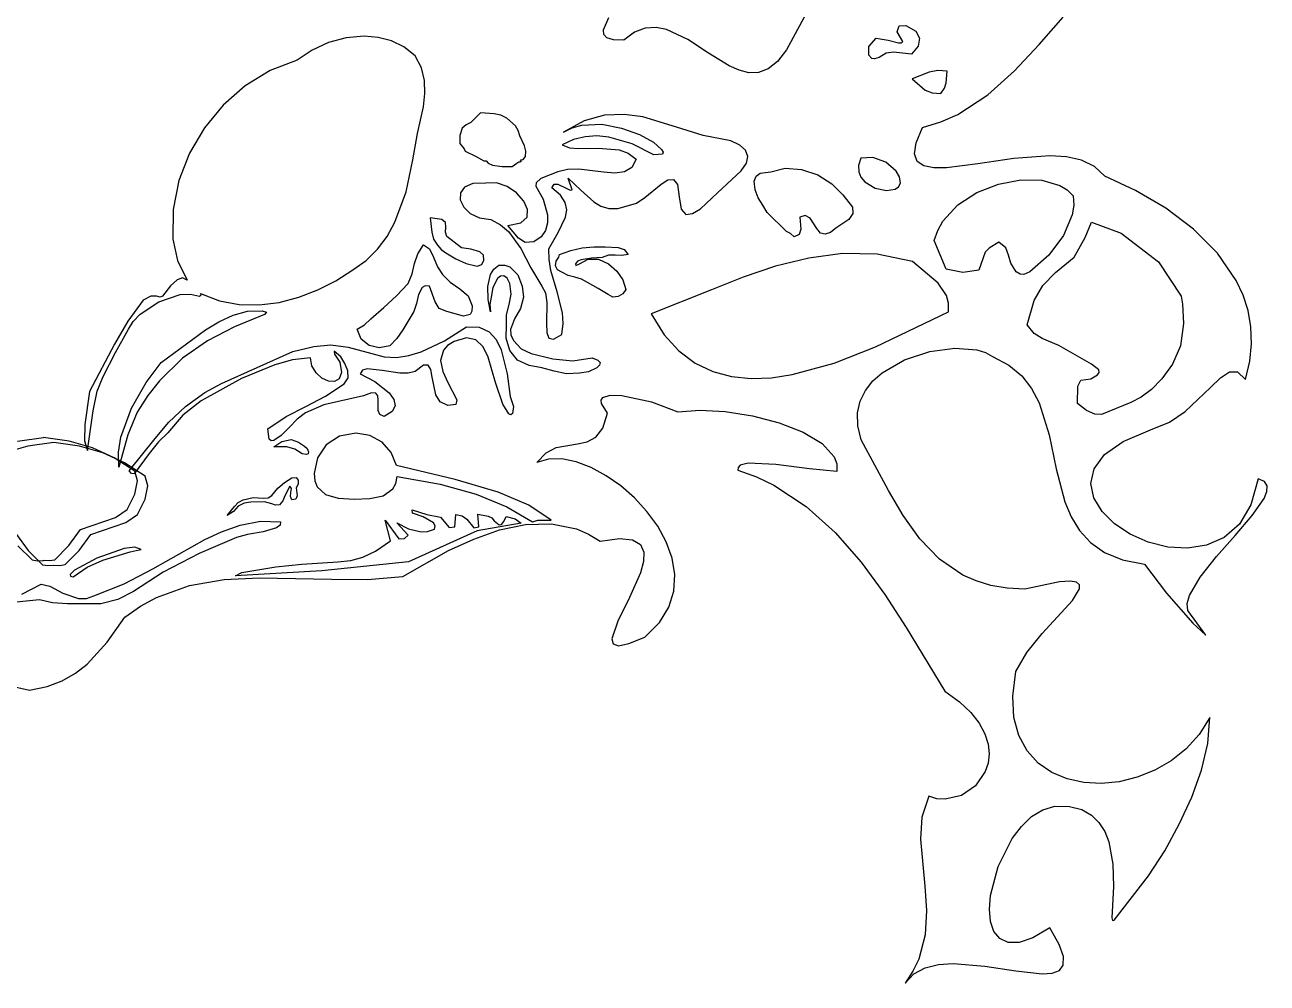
# Model space of a CAD drawing. Extents: x 0 to 204, y 0 to 184.
# Drawn here: x 102 to 203.8, y 14.5 to 93 of the extents above; entities that cross this region are included whole.
import ezdxf

# ---------------------------------------------------------------- set-up
doc = ezdxf.new("R2010")
doc.units = 0

msp = doc.modelspace()

# ---------------------------------------------------------------- linework, layer by layer
at = {"layer": 'Layer 1'}
for p, q in [((168.691651, 98.883119), (164.46504, 90.97285)), ((185.149531, 91.426089), (187.140106, 93.664724)), ((149.454178, 92.615333), (149.912924, 93.637888)), ((152.887438, 92.747127), (152.008429, 92.420306)), ((153.764349, 92.801525), (152.887438, 92.747127)), ((154.638047, 92.632411), (153.764349, 92.801525)), ((156.37133, 91.819291), (154.638047, 92.632411)), ((173.51588, 92.4596), (173.699765, 92.93651)), ((173.699765, 92.93651), (174.2342, 92.97836)), ((174.2342, 92.97836), (175.044129, 92.50223)), ((128.382133, 91.959334), (126.936465, 91.564923)), ((129.858, 92.0948), (128.382133, 91.959334)), ((129.858, 92.09479), (129.858, 92.0948)), ((130.990204, 91.999587), (129.858, 92.09479)), ((132.079215, 91.711568), (130.990204, 91.999587)), ((133.098124, 91.214925), (132.079215, 91.711568)), ((149.479345, 92.232125), (149.454178, 92.615333)), ((149.735921, 91.954005), (149.479345, 92.232125)), ((150.270191, 91.795753), (149.735921, 91.954005)), ((151.12844, 91.77215), (150.270191, 91.795753)), ((152.008429, 92.420306), (151.12844, 91.77215)), ((158.07835, 90.69906), (156.37133, 91.819291)), ((171.217175, 91.238637), (171.8, 91.94083)), ((171.8, 91.9409), (172.778631, 91.774101)), ((171.8, 91.94083), (171.8, 91.9409)), ((172.778631, 91.774101), (173.623648, 91.562277)), ((173.98581, 91.66944), (173.51588, 92.4596)), ((173.886913, 91.553235), (173.98581, 91.66944)), ((175.044129, 92.50223), (175.36311, 91.923874)), ((175.36311, 91.923874), (175.237348, 91.284173)), ((125.578134, 90.945298), (124.36428, 90.13419)), ((126.936465, 91.564923), (125.578134, 90.945298)), ((134.02002, 90.49385), (133.098124, 91.214925)), ((159.750169, 89.663009), (158.07835, 90.69906)), ((164.46504, 90.97285), (163.717056, 90.009019)), ((171.2015, 90.54408), (171.217175, 91.238637)), ((172.62882, 90.708347), (172.03948, 90.34455)), ((173.237796, 90.791566), (172.62882, 90.708347)), ((174.71305, 90.62401), (173.237796, 90.791566)), ((173.623648, 91.562277), (173.886913, 91.553235)), ((175.237348, 91.284173), (174.71305, 90.62401)), ((183.130238, 89.246), (185.149531, 91.426089)), ((124.36428, 90.13419), (122.141048, 89.27408)), ((134.55602, 89.502278), (134.02002, 90.49385)), ((160.570084, 89.29883), (159.750169, 89.663009)), ((163.717056, 90.009019), (162.952451, 89.408613)), ((171.44755, 90.274848), (171.2015, 90.54408)), ((171.656865, 90.226035), (171.44755, 90.274848)), ((172.03948, 90.34455), (171.656865, 90.226035)), ((122.141048, 89.27408), (120.105685, 88.027513)), ((134.807296, 88.46787), (134.55602, 89.502278)), ((161.377848, 89.102429), (160.570084, 89.29883)), ((162.172343, 89.12272), (161.377848, 89.102429)), ((162.952451, 89.408613), (162.172343, 89.12272)), ((176.146196, 89.152896), (174.755, 88.6095)), ((174.755, 88.6095), (175.826427, 87.676282)), ((174.755, 88.6095), (174.755, 88.6095)), ((176.849341, 89.272849), (176.146196, 89.152896)), ((177.63376, 89.23766), (176.849341, 89.272849)), ((177.536539, 88.261832), (177.63376, 89.23766)), ((180.953302, 87.279408), (183.130238, 89.246)), ((120.105685, 88.027513), (118.299888, 86.448581)), ((134.83628, 87.401391), (134.807296, 88.46787)), ((175.826427, 87.676282), (176.393307, 87.451332)), ((177.11039, 87.40569), (177.394482, 87.823586)), ((177.394482, 87.823586), (177.536539, 88.261832)), ((134.705402, 86.313604), (134.83628, 87.401391)), ((176.393307, 87.451332), (177.11039, 87.40569)), ((178.489795, 85.681261), (180.953302, 87.279408)), ((118.299888, 86.448581), (116.765349, 84.591377)), ((134.21379, 84.117163), (134.705402, 86.313604)), ((139.392, 85.8151), (138.58591, 85.00901)), ((139.39211, 85.81511), (139.392, 85.8151)), ((140.506852, 85.724935), (139.39211, 85.81511)), ((141.048546, 85.616598), (140.506852, 85.724935)), ((141.54169, 85.36728), (141.048546, 85.616598)), ((149.547833, 85.60988), (147.879542, 85.161076)), ((151.159206, 85.680067), (149.547833, 85.60988)), ((152.692616, 85.4746), (151.159206, 85.680067)), ((177.110288, 85.068777), (178.489795, 85.681261)), ((116.765349, 84.591377), (115.543764, 82.509994)), ((137.86939, 84.56118), (137.677036, 83.962774)), ((138.197477, 84.816835), (137.86939, 84.56118)), ((138.58591, 85.00901), (138.197477, 84.816835)), ((142.25822, 84.74032), (141.54169, 85.36728)), ((142.473076, 84.352005), (142.25822, 84.74032)), ((147.879542, 85.161076), (146.17538, 84.23069)), ((146.17538, 84.23069), (146.901819, 84.592341)), ((146.901819, 84.592341), (147.68053, 84.808308)), ((147.68053, 84.808308), (149.31997, 84.873464)), ((149.31997, 84.873464), (150.944095, 84.566708)), ((150.944095, 84.566708), (152.403301, 84.02859)), ((155.441357, 84.648563), (152.692616, 85.4746)), ((157.62568, 83.95548), (155.441357, 84.648563)), ((175.073616, 83.357991), (175.610791, 84.60651)), ((175.610791, 84.60651), (177.110288, 85.068777)), ((133.83191, 81.96466), (134.21379, 84.117163)), ((137.677036, 83.962774), (137.69025, 83.30726)), ((142.61648, 83.93423), (142.473076, 84.352005)), ((142.993361, 83.118916), (142.61648, 83.93423)), ((147.008387, 83.615323), (146.08747, 83.17773)), ((147.958665, 83.855598), (147.008387, 83.615323)), ((148.926196, 83.920338), (147.958665, 83.855598)), ((149.89887, 83.83133), (148.926196, 83.920338)), ((151.81122, 83.279205), (149.89887, 83.83133)), ((152.403301, 84.02859), (153.547984, 83.39966)), ((159.887849, 83.508075), (157.62568, 83.95548)), ((160.635515, 83.162415), (159.887849, 83.508075)), ((115.543764, 82.509994), (114.676828, 80.258524)), ((137.69025, 83.30726), (138.04852, 82.85943)), ((138.04852, 82.85943), (138.13812, 82.6803)), ((138.13812, 82.6803), (139.03378, 82.23247)), ((143.105946, 82.674456), (142.993361, 83.118916)), ((143.06431, 82.23248), (143.105946, 82.674456)), ((146.08747, 83.17773), (146.68483, 82.955599)), ((146.68483, 82.955599), (147.404497, 82.876573)), ((147.404497, 82.876573), (149.056512, 82.905298)), ((149.056512, 82.905298), (150.735036, 82.778836)), ((150.735036, 82.778836), (151.487839, 82.505827)), ((151.487839, 82.505827), (152.13159, 82.01212)), ((153.59885, 82.3735), (151.81122, 83.279205)), ((153.547984, 83.39966), (154.228539, 82.820469)), ((154.228539, 82.820469), (154.348018, 82.593447)), ((154.348018, 82.593447), (154.295363, 82.431565)), ((161.109188, 82.740361), (160.635515, 83.162415)), ((161.295082, 82.2456), (161.109188, 82.740361)), ((174.940862, 82.447892), (175.073616, 83.357991)), ((133.294378, 79.351323), (133.83191, 81.96466)), ((139.03378, 82.23247), (139.66074, 81.87421)), ((139.66074, 81.87421), (139.83987, 81.87421)), ((139.83987, 81.87421), (140.019, 81.69508)), ((140.019, 81.69508), (140.37727, 81.51595)), ((140.37727, 81.51595), (141.169822, 81.411139)), ((141.98945, 81.42635), (142.34771, 81.69505)), ((142.34771, 81.69505), (142.52685, 81.78465)), ((142.52685, 81.78465), (142.61645, 81.78465)), ((142.61645, 81.78465), (142.731506, 81.874684)), ((142.666252, 81.883899), (142.70605, 81.96378)), ((142.731506, 81.874684), (142.666252, 81.883899)), ((142.70605, 81.96378), (142.877144, 81.990104)), ((142.877144, 81.990104), (143.06431, 82.23248)), ((152.13159, 82.01212), (151.797374, 81.32419)), ((154.295363, 82.431565), (153.59885, 82.3735)), ((160.748399, 81.05269), (161.179414, 81.681814)), ((161.179414, 81.681814), (161.295082, 82.2456)), ((170.55, 82.0927), (170.369234, 81.507506)), ((170.369234, 81.507506), (170.383999, 80.988555)), ((171.539215, 82.148125), (170.55, 82.0927)), ((170.55, 82.0927), (170.55, 82.0927)), ((172.596833, 81.761239), (171.539215, 82.148125)), ((173.444723, 81.02923), (172.596833, 81.761239)), ((175.167865, 81.832246), (174.940862, 82.447892)), ((175.709959, 81.467088), (175.167865, 81.832246)), ((176.522478, 81.308451), (175.709959, 81.467088)), ((180.13593, 81.632016), (177.560756, 81.312371)), ((183.078155, 82.074296), (180.13593, 81.632016)), ((186.030106, 82.287484), (183.078155, 82.074296)), ((187.398066, 82.198254), (186.030106, 82.287484)), ((188.63446, 81.919854), (187.398066, 82.198254)), ((189.694624, 81.408318), (188.63446, 81.919854)), ((141.169822, 81.411139), (141.98945, 81.42635)), ((144.325189, 80.427459), (143.932616, 80.087958)), ((145.72384, 80.97559), (144.325189, 80.427459)), ((146.514783, 81.181593), (145.72384, 80.97559)), ((147.444813, 81.184386), (146.514783, 81.181593)), ((146.897163, 79.493613), (146.57579, 80.47054)), ((146.57579, 80.47054), (147.618581, 79.463788)), ((149.449689, 80.943081), (147.444813, 81.184386)), ((150.388312, 80.880356), (149.449689, 80.943081)), ((151.193577, 80.977164), (150.388312, 80.880356)), ((151.797374, 81.32419), (151.193577, 80.977164)), ((159.98825, 80.36191), (160.748399, 81.05269)), ((161.813, 80.2145), (161.966353, 80.626509)), ((161.966353, 80.626509), (162.308468, 80.858709)), ((162.308468, 80.858709), (163.17622, 80.97638)), ((163.17622, 80.97638), (164.351558, 81.27244)), ((164.351558, 81.27244), (165.685802, 81.180746)), ((165.685802, 81.180746), (167.016391, 80.741377)), ((167.016391, 80.741377), (168.18076, 79.99441)), ((170.383999, 80.988555), (170.560032, 80.539255)), ((170.560032, 80.539255), (170.863067, 80.163014)), ((173.703107, 80.564177), (173.444723, 81.02923)), ((173.80476, 80.04929), (173.703107, 80.564177)), ((177.560756, 81.312371), (176.522478, 81.308451)), ((190.533891, 80.61968), (189.694624, 81.408318)), ((193.063684, 79.447366), (190.533891, 80.61968)), ((114.676828, 80.258524), (114.206235, 77.891058)), ((138.060943, 79.733595), (137.733175, 79.257063)), ((138.745311, 80.028739), (138.060943, 79.733595)), ((139.82095, 80.0592), (138.745311, 80.028739)), ((140.690392, 80.086405), (139.82095, 80.0592)), ((141.558914, 79.783847), (140.690392, 80.086405)), ((142.335094, 79.250568), (141.558914, 79.783847)), ((143.932616, 80.087958), (143.91215, 79.79121)), ((143.91215, 79.79121), (144.530548, 78.747334)), ((145.21687, 79.6557), (145.409752, 79.953753)), ((145.93255, 79.065553), (145.21687, 79.6557)), ((145.409752, 79.953753), (145.720386, 79.973838)), ((145.720386, 79.973838), (146.446256, 79.623928)), ((146.446256, 79.623928), (146.737162, 79.475843)), ((146.737162, 79.475843), (146.897163, 79.493613)), ((147.618581, 79.463788), (148.667202, 78.507335)), ((152.855301, 78.871956), (154.176905, 79.965654)), ((154.176905, 79.965654), (154.743431, 80.321047)), ((154.743431, 80.321047), (155.202889, 80.3599)), ((155.202889, 80.3599), (155.522116, 79.940537)), ((155.522116, 79.940537), (155.66795, 78.92128)), ((158.803557, 79.260162), (159.98825, 80.36191)), ((161.885032, 79.51177), (161.813, 80.21458)), ((161.813, 80.21458), (161.813, 80.2145)), ((162.13519, 78.85147), (161.885032, 79.51177)), ((168.18076, 79.99441), (169.084719, 79.084075)), ((170.863067, 80.163014), (171.71309, 79.643343)), ((171.71309, 79.643343), (172.65995, 79.45681)), ((172.65995, 79.45681), (173.348193, 79.56219)), ((173.348193, 79.56219), (173.632954, 79.75021)), ((173.632954, 79.75021), (173.80476, 80.04929)), ((180.064706, 79.28138), (181.836821, 79.976039)), ((181.836821, 79.976039), (183.660509, 80.320192)), ((183.660509, 80.320192), (185.385348, 80.289687)), ((185.385348, 80.289687), (186.860919, 79.860371)), ((186.860919, 79.860371), (187.458222, 79.48861)), ((187.458222, 79.48861), (187.9368, 79.00809)), ((195.527935, 77.997723), (193.063684, 79.447366)), ((132.374641, 76.83889), (133.294378, 79.351323)), ((137.733175, 79.257063), (137.72734, 78.682439)), ((137.72734, 78.682439), (138.008768, 78.093016)), ((142.927506, 78.585614), (142.335094, 79.250568)), ((143.244727, 77.888026), (142.927506, 78.585614)), ((144.530548, 78.747334), (144.876638, 77.449805)), ((146.323469, 78.470379), (145.93255, 79.065553)), ((146.445527, 77.868146), (146.323469, 78.470379)), ((148.667202, 78.507335), (149.250063, 78.162572)), ((151.50338, 78.21222), (152.166549, 78.417004)), ((152.166549, 78.417004), (152.855301, 78.871956)), ((155.66795, 78.92128), (155.836105, 77.905084)), ((157.404399, 77.954586), (158.803557, 79.260162)), ((162.50712, 78.247544), (162.13519, 78.85147)), ((169.084719, 79.084075), (169.87524, 78.0811)), ((178.494584, 78.260369), (180.064706, 79.28138)), ((187.9368, 79.00809), (187.992144, 78.257239)), ((114.206235, 77.891058), (114.17368, 75.46169)), ((138.008768, 78.093016), (138.54279, 77.572091)), ((138.54279, 77.572091), (139.294737, 77.202957)), ((143.195333, 77.256849), (143.244727, 77.888026)), ((144.876638, 77.449805), (144.870653, 76.794515)), ((146.354623, 77.256821), (146.445527, 77.868146)), ((149.250063, 78.162572), (149.902016, 77.967904)), ((149.902016, 77.967904), (150.645606, 77.969174)), ((150.645606, 77.969174), (151.50338, 78.21222)), ((155.836105, 77.905084), (156.217091, 77.492515)), ((156.217091, 77.492515), (156.757619, 77.552654)), ((156.757619, 77.552654), (157.404399, 77.954586)), ((162.87905, 77.64361), (162.50712, 78.247544)), ((164.45688, 76.09904), (162.87905, 77.64361)), ((165.9956, 77.390953), (165.55516, 77.25032)), ((166.38556, 77.1864), (165.9956, 77.390953)), ((169.905471, 77.569368), (169.567304, 77.057143)), ((169.87524, 78.0811), (169.905471, 77.569368)), ((177.276875, 76.937158), (178.494584, 78.260369)), ((187.869183, 77.449109), (187.160625, 75.759997)), ((187.992144, 78.257239), (187.869183, 77.449109)), ((197.803937, 76.279407), (195.527935, 77.997723)), ((131.734846, 75.684821), (132.374641, 76.83889)), ((135.272, 77.2168), (135.393625, 76.031788)), ((136.22658, 77.075), (135.272, 77.2168)), ((135.272, 77.2168), (135.272, 77.2168)), ((136.509269, 76.821181), (136.22658, 77.075)), ((136.507099, 76.038598), (136.53674, 76.448181)), ((136.53674, 76.448181), (136.509269, 76.821181)), ((139.294737, 77.202957), (140.22994, 77.06891)), ((140.22994, 77.06891), (141.020007, 76.646259)), ((141.020007, 76.646259), (141.671299, 76.088737)), ((141.631, 76.5899), (142.687898, 76.791126)), ((141.63104, 76.5899), (141.631, 76.5899)), ((142.490366, 75.547166), (141.63104, 76.5899)), ((142.687898, 76.791126), (143.195333, 77.256849)), ((144.870653, 76.794515), (144.704293, 76.182126)), ((145.75752, 75.998768), (146.354623, 77.256821)), ((165.55516, 77.25032), (165.643484, 76.274574)), ((166.94818, 76.34317), (166.38556, 77.1864)), ((168.51029, 76.35117), (168.068411, 76.009256)), ((169.567304, 77.057143), (168.51029, 76.35117)), ((176.847182, 76.169775), (177.276875, 76.937158)), ((188.92199, 75.60466), (189.45938, 76.85858)), ((189.45938, 76.85858), (191.87766, 75.96292)), ((114.17368, 75.46169), (114.561113, 73.698434)), ((130.955579, 74.633148), (131.734846, 75.684821)), ((135.393625, 76.031788), (135.523438, 75.465057)), ((135.523438, 75.465057), (135.86625, 74.97288)), ((136.61845, 75.67503), (136.507099, 76.038598)), ((137.83353, 74.75096), (136.61845, 75.67503)), ((141.671299, 76.088737), (142.682975, 74.690569)), ((143.048125, 75.175363), (142.490366, 75.547166)), ((144.346794, 75.648075), (143.76739, 75.2278)), ((144.704293, 76.182126), (144.346794, 75.648075)), ((144.97935, 74.67996), (145.75752, 75.998768)), ((164.798221, 75.914004), (164.45688, 76.09904)), ((165.07867, 75.65183), (164.798221, 75.914004)), ((165.486545, 75.844569), (165.07867, 75.65183)), ((165.643484, 76.274574), (165.486545, 75.844569)), ((167.240698, 75.952743), (166.94818, 76.34317)), ((167.629661, 75.858943), (167.240698, 75.952743)), ((168.068411, 76.009256), (167.629661, 75.858943)), ((176.562, 75.3359), (176.847182, 76.169775)), ((177.54718, 73.00723), (176.562, 75.3359)), ((187.160625, 75.759997), (185.955695, 74.138727)), ((188.02633, 73.99247), (188.92199, 75.60466)), ((191.87766, 75.96292), (194.92986, 73.60114)), ((199.768985, 74.301077), (197.803937, 76.279407)), ((130.0222, 73.709593), (130.955579, 74.633148)), ((134.242044, 74.268514), (134.7216, 74.981)), ((134.7216, 74.981), (135.208625, 74.673643)), ((135.208625, 74.673643), (135.546334, 73.993425)), ((135.86625, 74.97288), (136.161382, 74.599506)), ((136.161382, 74.599506), (136.541656, 74.332771)), ((136.541656, 74.332771), (137.35678, 73.85899)), ((138.602396, 74.627976), (137.83353, 74.75096)), ((139.32519, 74.4273), (138.602396, 74.627976)), ((139.618503, 74.154907), (139.32519, 74.4273)), ((142.682975, 74.690569), (143.515806, 73.117394)), ((143.76739, 75.2278), (143.048125, 75.175363)), ((145.00257, 73.782012), (144.97935, 74.67996)), ((145.87, 74.2121), (146.776785, 74.534342)), ((146.776785, 74.534342), (147.71159, 74.74935)), ((147.71159, 74.74935), (148.658216, 74.834045)), ((148.658216, 74.834045), (149.60296, 74.82895)), ((149.60296, 74.82895), (150.676514, 74.769709)), ((150.676514, 74.769709), (151.155259, 74.621746)), ((151.155259, 74.621746), (151.48894, 74.19332)), ((180.745126, 74.38981), (180.21176, 72.91763)), ((181.070395, 74.728326), (180.745126, 74.38981)), ((181.84634, 75.22395), (181.070395, 74.728326)), ((182.421506, 74.73655), (181.84634, 75.22395)), ((182.646074, 74.14409), (182.421506, 74.73655)), ((114.561113, 73.698434), (115.35758, 72.08877)), ((128.92007, 72.93988), (130.0222, 73.709593)), ((133.780459, 72.618714), (133.98676, 73.455565)), ((133.98676, 73.455565), (134.242044, 74.268514)), ((135.546334, 73.993425), (135.860025, 73.204127)), ((137.35678, 73.85899), (138.198622, 73.453931)), ((138.198622, 73.453931), (139.118, 73.24823)), ((139.118, 73.24823), (139.488432, 73.378997)), ((139.488432, 73.378997), (139.664091, 73.743347)), ((139.664091, 73.743347), (139.618503, 74.154907)), ((140.481771, 72.987715), (140.87586, 73.31806)), ((140.87586, 73.31806), (141.370657, 73.341523)), ((141.370657, 73.341523), (141.793608, 73.197935)), ((145.159437, 72.896596), (145.00257, 73.782012)), ((145.540657, 73.27159), (145.583574, 73.64342)), ((145.583574, 73.64342), (145.81126, 73.98886)), ((145.81126, 73.98886), (145.86996, 74.21206)), ((145.86996, 74.21206), (145.87, 74.2121)), ((147.332604, 73.668047), (147.163882, 73.444046)), ((147.163882, 73.444046), (147.192527, 73.298235)), ((147.192527, 73.298235), (147.48966, 73.42945)), ((147.62757, 73.7714), (147.332604, 73.668047)), ((147.48966, 73.42945), (148.213901, 73.806514)), ((148.487726, 73.896739), (147.62757, 73.7714)), ((148.213901, 73.806514), (149.04093, 73.81751)), ((149.35857, 73.94797), (148.487726, 73.896739)), ((149.04093, 73.81751), (149.864931, 73.440395)), ((149.868984, 74.14005), (149.35857, 73.94797)), ((149.864931, 73.440395), (150.54707, 72.84728)), ((150.408369, 74.148671), (149.868984, 74.14005)), ((150.955447, 74.11828), (150.408369, 74.148671)), ((151.48894, 74.19332), (150.955447, 74.11828)), ((166.28092, 73.914002), (163.560553, 73.232616)), ((169.059452, 74.275595), (166.28092, 73.914002)), ((171.890979, 74.216099), (169.059452, 74.275595)), ((174.77033, 73.63422), (171.890979, 74.216099)), ((176.873357, 71.86506), (174.77033, 73.63422)), ((182.829037, 73.481393), (182.646074, 74.14409)), ((183.27939, 72.78328), (182.829037, 73.481393)), ((185.955695, 74.138727), (184.39896, 72.78327)), ((186.50371, 72.73855), (188.02633, 73.99247)), ((194.92986, 73.60114), (196.79143, 70.77918)), ((201.300371, 72.071392), (199.768985, 74.301077)), ((114.965871, 72.282717), (114.515784, 72.130149)), ((115.35758, 72.08877), (114.965871, 72.282717)), ((127.537869, 72.056888), (128.92007, 72.93988)), ((133.44785, 71.83452), (133.780459, 72.618714)), ((135.860025, 73.204127), (136.275, 72.56953)), ((136.275, 72.56953), (136.904659, 71.922127)), ((139.976388, 71.590378), (140.212709, 72.576529)), ((140.212709, 72.576529), (140.481771, 72.987715)), ((141.031536, 72.428976), (140.777131, 72.225965)), ((141.298385, 72.46129), (141.031536, 72.428976)), ((141.558807, 72.27255), (141.298385, 72.46129)), ((141.793608, 73.197935), (142.430744, 72.542969)), ((142.430744, 72.542969), (142.800818, 71.619891)), ((143.515806, 73.117394), (144.42063, 71.6122)), ((145.669764, 71.14985), (145.159437, 72.896596)), ((145.695002, 72.95082), (145.540657, 73.27159)), ((146.0591, 72.75856), (145.695002, 72.95082)), ((146.560872, 72.487545), (146.0591, 72.75856)), ((147.111176, 72.33574), (146.560872, 72.487545)), ((147.658565, 72.179728), (147.111176, 72.33574)), ((150.54707, 72.84728), (151.043395, 72.137725)), ((160.90352, 72.332734), (158.314992, 71.31565)), ((163.560553, 73.232616), (160.90352, 72.332734)), ((178.901775, 72.73938), (177.54718, 73.00723)), ((180.21176, 72.91763), (178.901775, 72.73938)), ((183.616877, 72.591297), (183.27939, 72.78328)), ((183.904605, 72.565175), (183.616877, 72.591297)), ((184.39896, 72.78327), (183.904605, 72.565175)), ((185.462824, 71.650309), (186.50371, 72.73855)), ((113.981844, 71.632623), (113.33858, 70.7917)), ((114.515784, 72.130149), (113.981844, 71.632623)), ((124.490908, 70.698844), (126.052715, 71.300406)), ((126.052715, 71.300406), (127.537869, 72.056888)), ((132.493162, 70.812827), (133.44785, 71.83452)), ((134.598359, 71.502131), (134.304339, 70.925631)), ((134.855366, 71.635933), (134.598359, 71.502131)), ((135.21821, 71.61934), (134.855366, 71.635933)), ((135.660472, 70.335173), (135.21821, 71.61934)), ((136.904659, 71.922127), (137.679641, 71.39167)), ((137.679641, 71.39167), (138.361078, 70.804475)), ((140.020337, 70.517103), (139.976388, 71.590378)), ((140.381137, 71.509283), (140.26137, 70.7141)), ((140.777131, 72.225965), (140.381137, 71.509283)), ((141.79393, 71.8124), (141.558807, 72.27255)), ((141.905539, 70.960015), (141.79393, 71.8124)), ((142.800818, 71.619891), (142.91738, 70.69543)), ((144.42063, 71.6122), (144.71649, 71.052654)), ((148.15159, 71.89609), (147.658565, 72.179728)), ((149.013656, 71.421264), (148.15159, 71.89609)), ((149.85551, 70.92291), (149.013656, 71.421264)), ((151.043395, 72.137725), (151.30539, 71.33082)), ((151.30539, 71.33082), (151.053612, 70.974675)), ((158.314992, 71.31565), (153.36413, 69.33506)), ((177.579984, 70.837462), (176.873357, 71.86506)), ((184.75781, 70.42772), (185.462824, 71.650309)), ((201.865095, 70.864996), (201.300371, 72.071392)), ((111.7454, 70.46872), (110.47989, 68.737518)), ((111.501572, 69.304699), (113.035822, 70.336506)), ((112.372039, 70.779885), (111.7454, 70.46872)), ((112.826143, 70.78804), (112.372039, 70.779885)), ((113.13817, 70.71728), (112.826143, 70.78804)), ((113.035822, 70.336506), (114.775584, 70.917656)), ((113.33858, 70.7917), (113.13817, 70.71728)), ((114.775584, 70.917656), (115.608504, 70.957316)), ((115.608504, 70.957316), (116.35597, 70.78601)), ((116.35597, 70.78601), (116.485289, 70.906529)), ((116.485289, 70.906529), (116.45257, 71.00925)), ((116.45257, 71.00925), (118.003145, 70.410036)), ((118.003145, 70.410036), (119.608566, 70.107799)), ((121.242533, 70.07413), (122.878747, 70.280615)), ((122.878747, 70.280615), (124.490908, 70.698844)), ((131.46898, 69.85322), (132.493162, 70.812827)), ((134.304339, 70.925631), (134.141117, 70.174405)), ((135.987842, 69.782288), (135.660472, 70.335173)), ((138.361078, 70.804475), (138.7101, 69.98686)), ((140.198, 69.5142), (140.020337, 70.517103)), ((140.26137, 70.7141), (140.157171, 70.116568)), ((141.731719, 70.114451), (141.905539, 70.960015)), ((142.91738, 70.69543), (142.662078, 69.782278)), ((144.71649, 71.052654), (144.820691, 70.274599)), ((144.820691, 70.274599), (144.784494, 68.537286)), ((146.101623, 69.412704), (145.669764, 71.14985)), ((150.239542, 70.71332), (149.85551, 70.92291)), ((150.66862, 70.749709), (150.239542, 70.71332)), ((151.053612, 70.974675), (150.66862, 70.749709)), ((177.738569, 70.222179), (177.579984, 70.837462)), ((184.175, 68.4394), (184.75781, 70.42772)), ((196.79143, 70.77918), (196.894765, 70.131164)), ((202.275388, 69.599008), (201.865095, 70.864996)), ((110.925541, 68.701716), (111.501572, 69.304699)), ((117.951389, 68.693062), (119.108685, 69.226225)), ((119.108685, 69.226225), (120.293321, 69.548322)), ((121.685, 69.2976), (119.236355, 68.276925)), ((119.608566, 70.107799), (121.242533, 70.07413)), ((120.293321, 69.548322), (121.48731, 69.58826)), ((121.48731, 69.58826), (121.860014, 69.487634)), ((121.860014, 69.487634), (121.685, 69.2976)), ((121.685, 69.2976), (121.685, 69.2976)), ((130.396142, 68.923041), (131.46898, 69.85322)), ((133.91366, 69.53302), (133.016472, 68.031146)), ((134.141117, 70.174405), (133.91366, 69.53302)), ((136.63261, 69.51779), (135.987842, 69.782288)), ((137.995036, 69.147525), (136.63261, 69.51779)), ((138.533423, 69.282884), (137.995036, 69.147525)), ((138.679467, 69.547157), (138.533423, 69.282884)), ((138.7101, 69.98686), (138.679467, 69.547157)), ((140.157171, 70.116568), (140.19797, 69.51422)), ((140.19797, 69.51422), (140.198, 69.5142)), ((141.521507, 69.2646), (141.731719, 70.114451)), ((141.52394, 68.39935), (141.521507, 69.2646)), ((142.662078, 69.782278), (142.170386, 68.927284)), ((146.160407, 68.539288), (146.101623, 69.412704)), ((153.36413, 69.33506), (154.423578, 67.630806)), ((171.750015, 66.63074), (177.72603, 69.5142)), ((177.726, 69.5142), (177.738569, 70.222179)), ((177.72603, 69.5142), (177.726, 69.5142)), ((196.894765, 70.131164), (196.9981, 68.54273)), ((202.515913, 68.274511), (202.275388, 69.599008)), ((110.47989, 68.737518), (109.384829, 66.855288)), ((110.53772, 68.08437), (110.925541, 68.701716)), ((116.839422, 68.019924), (117.951389, 68.693062)), ((119.236355, 68.276925), (117.011254, 67.12904)), ((129.271, 68.0811), (129.878776, 68.43983)), ((129.878776, 68.43983), (130.396142, 68.923041)), ((136.440481, 67.137941), (138.24739, 68.26462)), ((138.24739, 68.26462), (139.287469, 68.235418)), ((139.287469, 68.235418), (140.083015, 67.863533)), ((141.49385, 67.350806), (141.52394, 68.39935)), ((142.170386, 68.927284), (141.846876, 68.067668)), ((144.784494, 68.537286), (144.809281, 67.815192)), ((146.04631, 67.65814), (146.160407, 68.539288)), ((184.761572, 67.731586), (184.17497, 68.4394)), ((184.17497, 68.4394), (184.175, 68.4394)), ((196.9981, 68.54273), (196.747736, 66.723911)), ((202.57133, 66.892585), (202.515913, 68.274511)), ((109.473242, 66.181623), (110.53772, 68.08437)), ((113.20462, 65.34944), (116.839422, 68.019924)), ((129.599907, 67.265767), (129.271, 68.0811)), ((129.271, 68.0811), (129.271, 68.0811)), ((130.257506, 66.746275), (129.599907, 67.265767)), ((132.536103, 67.312193), (131.94917, 66.72008)), ((133.016472, 68.031146), (132.536103, 67.312193)), ((138.241489, 67.385718), (137.22265, 67.0637)), ((139.014722, 67.201708), (138.241489, 67.385718)), ((139.590873, 66.626892), (139.014722, 67.201708)), ((140.083015, 67.863533), (140.671362, 67.222634)), ((140.671362, 67.222634), (141.089841, 66.38639)), ((141.788251, 66.347917), (141.49385, 67.350806)), ((141.846876, 68.067668), (141.874618, 67.616508)), ((141.874618, 67.616508), (142.09612, 67.14065)), ((144.809281, 67.815192), (144.972784, 67.348915)), ((144.972784, 67.348915), (145.357596, 67.257037)), ((145.357596, 67.257037), (146.04631, 67.65814)), ((154.423578, 67.630806), (155.629451, 66.295849)), ((185.415017, 67.324566), (184.761572, 67.731586)), ((186.77238, 66.73765), (185.415017, 67.324566)), ((109.384829, 66.855288), (107.33946, 62.98132)), ((108.46704, 64.20398), (109.473242, 66.181623)), ((117.011254, 67.12904), (114.973493, 65.701923)), ((118.163652, 63.633184), (123.99578, 66.25848)), ((123.99578, 66.25848), (125.738259, 66.675087)), ((125.738259, 66.675087), (127.1128, 66.789791)), ((127.1128, 66.789791), (128.548076, 66.59426)), ((127.929371, 65.805355), (127.386334, 66.278691)), ((127.386334, 66.278691), (127.432074, 66.045938)), ((128.548076, 66.59426), (130.47276, 66.08016)), ((131.091395, 66.553941), (130.257506, 66.746275)), ((131.94917, 66.72008), (131.091395, 66.553941)), ((133.522454, 65.914621), (134.516289, 66.214123)), ((134.516289, 66.214123), (136.440481, 67.137941)), ((136.344823, 66.359511), (136.10082, 65.516602)), ((136.691958, 66.733728), (136.344823, 66.359511)), ((137.22265, 67.0637), (136.691958, 66.733728)), ((140.018466, 65.776494), (139.590873, 66.626892)), ((141.089841, 66.38639), (141.566524, 64.422543)), ((142.41108, 65.545906), (141.788251, 66.347917)), ((142.09612, 67.14065), (142.712496, 66.466679)), ((142.712496, 66.466679), (143.527244, 66.080869)), ((155.629451, 66.295849), (156.963605, 65.300068)), ((168.370527, 65.296232), (171.750015, 66.63074)), ((174.136937, 65.582022), (176.207191, 66.252514)), ((176.207191, 66.252514), (178.259995, 66.521564)), ((178.259995, 66.521564), (180.050388, 66.383336)), ((180.050388, 66.383336), (180.770631, 66.159668)), ((189.45935, 65.21503), (186.77238, 66.73765)), ((196.747736, 66.723911), (196.08725, 65.21503)), ((202.426303, 65.454314), (202.57133, 66.892585)), ((111.981879, 63.707618), (113.20462, 65.34944)), ((114.973493, 65.701923), (113.08687, 63.84355)), ((122.536743, 65.166379), (119.80947, 64.03957)), ((123.974237, 65.571419), (122.536743, 65.166379)), ((125.46293, 65.74094), (123.974237, 65.571419)), ((125.568587, 65.067614), (125.46293, 65.74094)), ((127.432074, 66.045938), (127.84832, 65.38094)), ((127.84832, 65.38094), (127.981275, 64.538096)), ((128.279647, 65.278216), (127.929371, 65.805355)), ((128.523425, 64.676729), (128.279647, 65.278216)), ((130.47276, 66.08016), (131.495792, 65.813106)), ((131.495792, 65.813106), (132.513989, 65.769438)), ((132.513989, 65.769438), (133.522454, 65.914621)), ((136.10082, 65.516602), (136.28983, 64.611493)), ((140.622072, 63.70984), (140.018466, 65.776494)), ((143.36627, 65.09999), (142.41108, 65.545906)), ((143.527244, 66.080869), (145.32313, 65.64016)), ((145.32313, 65.64016), (146.939735, 65.484663)), ((146.939735, 65.484663), (148.54134, 65.72686)), ((148.54134, 65.72686), (148.997182, 65.550669)), ((148.997182, 65.550669), (149.177941, 65.347038)), ((149.177941, 65.347038), (149.1372, 65.13275)), ((156.963605, 65.300068), (158.407897, 64.61334)), ((164.923581, 64.35451), (168.370527, 65.296232)), ((172.294193, 64.51593), (174.136937, 65.582022)), ((180.770631, 66.159668), (181.333411, 65.83199)), ((181.333411, 65.83199), (182.677114, 65.145037)), ((190.039867, 64.750371), (189.45935, 65.21503)), ((196.08725, 65.21503), (195.207506, 64.01623)), ((202.065491, 63.96078), (202.426303, 65.454314)), ((107.98738, 63.000027), (108.46704, 64.20398)), ((125.907433, 64.499661), (125.568587, 65.067614)), ((126.390377, 64.074157), (125.907433, 64.499661)), ((127.981275, 64.538096), (127.812867, 64.023069)), ((128.541457, 64.090369), (128.523425, 64.676729)), ((129.702044, 64.716), (129.53239, 64.42952)), ((129.53239, 64.42952), (130.721498, 63.803919)), ((130.093803, 64.820149), (129.702044, 64.716)), ((131.32385, 64.695584), (130.093803, 64.820149)), ((132.782962, 64.484084), (131.32385, 64.695584)), ((133.461052, 64.479565), (132.782962, 64.484084)), ((134.03157, 64.61391), (133.461052, 64.479565)), ((134.703419, 65.133164), (134.03157, 64.61391)), ((135.101433, 65.140244), (134.703419, 65.133164)), ((135.314233, 64.767366), (135.101433, 65.140244)), ((135.430437, 64.146745), (135.314233, 64.767366)), ((135.727533, 62.691133), (135.430437, 64.146745)), ((136.28983, 64.611493), (136.711041, 63.720703)), ((141.566524, 64.422543), (141.81172, 62.56134)), ((144.39964, 64.915027), (143.36627, 65.09999)), ((145.418823, 64.634809), (144.39964, 64.915027)), ((146.441736, 64.434396), (145.418823, 64.634809)), ((147.4863, 64.48885), (146.441736, 64.434396)), ((148.221777, 64.593773), (147.4863, 64.48885)), ((148.928539, 64.924589), (148.221777, 64.593773)), ((149.1372, 65.13275), (148.928539, 64.924589)), ((158.407897, 64.61334), (159.944184, 64.205542)), ((159.944184, 64.205542), (161.554322, 64.046553)), ((163.220169, 64.10625), (164.923581, 64.35451)), ((171.534686, 63.836358), (172.294193, 64.51593)), ((182.677114, 65.145037), (183.731437, 64.264811)), ((183.731437, 64.264811), (184.542267, 63.221979)), ((189.387554, 64.02475), (189.946639, 64.328531)), ((189.946639, 64.328531), (190.064478, 64.529396)), ((190.064478, 64.529396), (190.039867, 64.750371)), ((200.021664, 64.107635), (200.751318, 64.580584)), ((200.751318, 64.580584), (201.42129, 64.580966)), ((201.42129, 64.580966), (202.065491, 63.96078)), ((110.777783, 61.607607), (111.981879, 63.707618)), ((113.08687, 63.84355), (112.119223, 62.650413)), ((119.80947, 64.03957), (116.490718, 62.202923)), ((116.787638, 62.900503), (118.163652, 63.633184)), ((126.928325, 63.828174), (126.390377, 64.074157)), ((126.684345, 62.585569), (128.21449, 63.60861)), ((127.432186, 63.798787), (126.928325, 63.828174)), ((127.812867, 64.023069), (127.432186, 63.798787)), ((128.21449, 63.60861), (128.541457, 64.090369)), ((130.721498, 63.803919), (131.899331, 62.852053)), ((136.711041, 63.720703), (137.446822, 62.288159)), ((141.21373, 61.92353), (140.622072, 63.70984)), ((161.554322, 64.046553), (163.220169, 64.10625)), ((170.923917, 63.060074), (171.534686, 63.836358)), ((184.542267, 63.221979), (185.155496, 62.047207)), ((188.29503, 61.99066), (188.32253, 63.42372)), ((188.32253, 63.42372), (188.5705, 63.91427)), ((188.5705, 63.91427), (189.387554, 64.02475)), ((194.357311, 63.140101), (193.521211, 62.517737)), ((195.207506, 64.01623), (194.357311, 63.140101)), ((197.135503, 61.333396), (199.198417, 63.31012)), ((199.198417, 63.31012), (200.021664, 64.107635)), ((107.33946, 62.98132), (106.976531, 60.271191)), ((107.649469, 61.396316), (107.98738, 63.000027)), ((112.119223, 62.650413), (111.263711, 61.27632)), ((116.490718, 62.202923), (114.981029, 61.045039)), ((115.22138, 61.74192), (116.787638, 62.900503)), ((125.071245, 61.753161), (126.684345, 62.585569)), ((129.78619, 62.60823), (126.54996, 61.87761)), ((130.447642, 62.864648), (129.78619, 62.60823)), ((130.812494, 62.843305), (130.447642, 62.864648)), ((130.965169, 62.616292), (130.812494, 62.843305)), ((130.990091, 62.255699), (130.965169, 62.616292)), ((130.994365, 61.422135), (130.990091, 62.255699)), ((131.899331, 62.852053), (132.271483, 62.327974)), ((132.271483, 62.327974), (132.385771, 61.811375)), ((136.085662, 62.120573), (135.727533, 62.691133)), ((136.70167, 61.83113), (136.085662, 62.120573)), ((137.446822, 62.288159), (137.359768, 61.899446)), ((141.81172, 62.56134), (142.077866, 61.73761)), ((149.273116, 62.273775), (149.401158, 62.473155)), ((149.285784, 61.99874), (149.273116, 62.273775)), ((149.401158, 62.473155), (150.009565, 62.670622)), ((150.009565, 62.670622), (150.971381, 62.64249)), ((150.971381, 62.64249), (153.396761, 62.11482)), ((153.396761, 62.11482), (155.560331, 61.30093)), ((170.27107, 61.220295), (170.492505, 62.18781)), ((170.492505, 62.18781), (170.923917, 63.060074)), ((193.521211, 62.517737), (192.68375, 62.08023)), ((107.17152, 58.14337), (107.649469, 61.396316)), ((109.922973, 59.234533), (110.777783, 61.607607)), ((111.263711, 61.27632), (110.485084, 59.418334)), ((113.84706, 60.453878), (115.22138, 61.74192)), ((123.463725, 60.926696), (125.071245, 61.753161)), ((125.044723, 61.222379), (124.362302, 60.719207)), ((126.54996, 61.87761), (125.044723, 61.222379)), ((131.142564, 61.093346), (130.994365, 61.422135)), ((131.5007, 60.91934), (131.142564, 61.093346)), ((132.157182, 61.331936), (131.5007, 60.91934)), ((132.385771, 61.811375), (132.157182, 61.331936)), ((137.359768, 61.899446), (136.70167, 61.83113)), ((141.69856, 61.139905), (141.21373, 61.92353)), ((141.88224, 61.070987), (141.69856, 61.139905)), ((142.013376, 61.170865), (141.88224, 61.070987)), ((142.077866, 61.73761), (142.013376, 61.170865)), ((149.803061, 61.19603), (149.285784, 61.99874)), ((149.417658, 59.956149), (149.803061, 61.19603)), ((155.560331, 61.30093), (157.347075, 61.457467)), ((157.347075, 61.457467), (159.442203, 61.344296)), ((159.442203, 61.344296), (161.668929, 60.98687)), ((170.290232, 60.158258), (170.27107, 61.220295)), ((185.155496, 62.047207), (185.972705, 59.42451)), ((189.048042, 61.416209), (188.29503, 61.99066)), ((189.724013, 61.129378), (189.048042, 61.416209)), ((190.26547, 61.09501), (189.724013, 61.129378)), ((192.68375, 62.08023), (190.26547, 61.09501)), ((195.828015, 60.450189), (197.135503, 61.333396)), ((106.976531, 60.271191), (106.944505, 58.940732)), ((112.738096, 59.122895), (113.84706, 60.453878)), ((114.981029, 61.045039), (113.7541, 59.59568)), ((121.95032, 59.92148), (123.463725, 60.926696)), ((123.74267, 60.05973), (123.056615, 59.362524)), ((124.362302, 60.719207), (123.74267, 60.05973)), ((161.668929, 60.98687), (163.850467, 60.410644)), ((163.850467, 60.410644), (165.810032, 59.641071)), ((170.580611, 59.00243), (170.290232, 60.158258)), ((194.291291, 59.83442), (195.828015, 60.450189)), ((103.57, 59.1891), (101.448753, 58.885724)), ((105.691166, 58.894732), (103.57, 59.19811)), ((103.57, 59.19811), (103.57, 59.1981)), ((103.57, 59.1981), (103.57, 59.1891)), ((109.729875, 58.003449), (109.922973, 59.234533)), ((110.485084, 59.418334), (109.74809, 56.77352)), ((110.594, 56.479), (112.738096, 59.122895)), ((113.7541, 59.59568), (113.008982, 58.862659)), ((122.05975, 59.073758), (121.95032, 59.92148)), ((122.230595, 58.939105), (122.05975, 59.073758)), ((123.056615, 59.362524), (122.462079, 58.960653)), ((123.100446, 58.878991), (123.86731, 59.04542)), ((123.86731, 59.04542), (124.465401, 58.815939)), ((127.83004, 59.303097), (126.747244, 58.594319)), ((129.156, 59.563), (127.83004, 59.303097)), ((130.318951, 59.364658), (129.15598, 59.563)), ((129.15598, 59.563), (129.156, 59.563)), ((131.316879, 58.812312), (130.318951, 59.364658)), ((148.133299, 58.842735), (148.846266, 59.220874)), ((148.846266, 59.220874), (149.417658, 59.956149)), ((165.810032, 59.641071), (167.370838, 58.703605)), ((185.972705, 59.42451), (186.550178, 56.64205)), ((192.029864, 58.883269), (194.291291, 59.83442)), ((102.295753, 58.480624), (100.389371, 57.937014)), ((104.417, 58.784), (102.295753, 58.480624)), ((104.417, 58.79301), (104.41698, 58.79294)), ((104.41698, 58.79294), (104.417, 58.784)), ((106.538166, 58.489632), (104.417, 58.79301)), ((107.59737, 58.35112), (105.691166, 58.894732)), ((108.44437, 57.94602), (106.538166, 58.489632)), ((106.944505, 58.940732), (107.17152, 58.14337)), ((109.360707, 57.541123), (107.59737, 58.35112)), ((113.008982, 58.862659), (112.235226, 57.883143)), ((122.462079, 58.960653), (122.230595, 58.939105)), ((122.437, 58.4423), (123.100446, 58.878991)), ((123.5205, 58.4488), (122.437, 58.4428)), ((122.437, 58.4428), (122.437, 58.4423)), ((124.175881, 58.251345), (123.5205, 58.4488)), ((124.77154, 57.8753), (124.175881, 58.251345)), ((124.465401, 58.815939), (124.9561, 58.48385)), ((124.9561, 58.48385), (125.181528, 58.291485)), ((125.181528, 58.291485), (125.29402, 58.039)), ((125.29402, 58.039), (125.255459, 57.873115)), ((126.747244, 58.594319), (126.017201, 57.543058)), ((132.069577, 57.969848), (131.316879, 58.812312)), ((144.753933, 57.952175), (145.589074, 58.376454)), ((145.589074, 58.376454), (147.32317, 58.674265)), ((147.32317, 58.674265), (148.133299, 58.842735)), ((167.370838, 58.703605), (168.3561, 57.6237)), ((172.808562, 54.85521), (170.580611, 59.00243)), ((190.513956, 57.802349), (192.029864, 58.883269)), ((110.207707, 57.136023), (108.44437, 57.94602)), ((111.05327, 56.43859), (109.360707, 57.541123)), ((109.74809, 56.77352), (109.729875, 58.003449)), ((111.90027, 56.03349), (110.207707, 57.136023)), ((112.235226, 57.883143), (110.99491, 56.21703)), ((125.115325, 57.812355), (124.77154, 57.8753)), ((125.255459, 57.873115), (125.115325, 57.812355)), ((126.017201, 57.543058), (125.7495, 56.25571)), ((132.49686, 56.90115), (132.069577, 57.969848)), ((143.999281, 57.14769), (144.753933, 57.952175)), ((144.964911, 57.434186), (143.999281, 57.14769)), ((146.053048, 57.444777), (144.964911, 57.434186)), ((147.225661, 57.204872), (146.053048, 57.444777)), ((148.444714, 56.739881), (147.225661, 57.204872)), ((161.310808, 57.110854), (160.649939, 56.928603)), ((163.584602, 57.000924), (161.310808, 57.110854)), ((168.3561, 57.6237), (168.577656, 57.038287)), ((168.577656, 57.038287), (168.589031, 56.42681)), ((189.664139, 56.639466), (190.513956, 57.802349)), ((110.59399, 56.47893), (110.594, 56.479)), ((110.799295, 56.260193), (110.59399, 56.47893)), ((110.99491, 56.21703), (110.799295, 56.260193)), ((111.28736, 55.6438), (111.05327, 56.43859)), ((112.13436, 55.2387), (111.90027, 56.03349)), ((125.7495, 56.25571), (125.81295, 55.641)), ((132.438304, 55.440832), (132.55374, 56.01748)), ((137.308997, 55.76674), (132.49686, 56.90115)), ((132.55374, 56.01748), (136.067186, 55.387821)), ((149.672174, 56.075214), (148.444714, 56.739881)), ((150.870007, 55.236282), (149.672174, 56.075214)), ((160.490877, 56.754057), (160.466011, 56.51471)), ((160.466011, 56.51471), (161.989187, 55.977801)), ((160.649939, 56.928603), (160.490877, 56.754057)), ((166.329856, 56.625912), (163.584602, 57.000924)), ((168.589031, 56.42681), (166.329856, 56.625912)), ((186.550178, 56.64205), (187.255031, 53.945157)), ((189.400989, 55.442423), (189.664139, 56.639466)), ((111.05327, 54.5679), (111.28736, 55.6438)), ((111.90027, 54.1628), (112.13436, 55.2387)), ((122.281504, 54.46313), (122.76699, 55.052)), ((122.76699, 55.052), (123.328966, 55.519144)), ((123.328966, 55.519144), (123.9325, 55.90861)), ((123.76636, 55.20568), (123.357164, 54.425933)), ((123.904649, 55.014391), (123.76636, 55.20568)), ((123.855684, 54.69535), (123.904649, 55.014391)), ((123.9325, 55.90861), (124.284984, 55.922529)), ((124.448222, 55.381151), (124.28243, 55.08025)), ((124.28243, 55.08025), (124.350437, 54.415668)), ((124.284984, 55.922529), (124.452983, 55.70431)), ((124.452983, 55.70431), (124.448222, 55.381151)), ((125.81295, 55.641), (125.99626, 55.15682)), ((125.99626, 55.15682), (126.680236, 54.520166)), ((131.409436, 54.437381), (132.198805, 54.996695)), ((132.198805, 54.996695), (132.438304, 55.440832)), ((136.067186, 55.387821), (139.041806, 54.55768)), ((140.82188, 54.721291), (137.308997, 55.76674)), ((152.00018, 54.248493), (150.870007, 55.236282)), ((161.989187, 55.977801), (163.429505, 55.297722)), ((163.429505, 55.297722), (166.07965, 53.562781)), ((189.64508, 54.259027), (189.400989, 55.442423)), ((203.092301, 55.81451), (202.510642, 53.692676)), ((203.611251, 55.601279), (203.092301, 55.81451)), ((203.84168, 55.250651), (203.611251, 55.601279)), ((203.820309, 54.778901), (203.84168, 55.250651)), ((110.44555, 53.30493), (111.05327, 54.5679)), ((111.29255, 52.89983), (111.90027, 54.1628)), ((119.538697, 53.874186), (119.94535, 54.10087)), ((119.94535, 54.10087), (120.749773, 54.290194)), ((120.749773, 54.290194), (121.58652, 54.22034)), ((121.58652, 54.22034), (121.986225, 54.254687)), ((121.986225, 54.254687), (122.281504, 54.46313)), ((123.179899, 54.022037), (122.90455, 53.6846)), ((123.357164, 54.425933), (123.179899, 54.022037)), ((123.802727, 54.355512), (123.855684, 54.69535)), ((123.92904, 54.10183), (123.802727, 54.355512)), ((124.25426, 54.153759), (123.92904, 54.10183)), ((124.350437, 54.415668), (124.25426, 54.153759)), ((126.680236, 54.520166), (127.716969, 54.225995)), ((127.716969, 54.225995), (129.022, 54.15455)), ((129.022, 54.15455), (130.309285, 54.202384)), ((130.309285, 54.202384), (131.409436, 54.437381)), ((139.041806, 54.55768), (141.546269, 53.526044)), ((143.338853, 53.645297), (140.82188, 54.721291)), ((153.024658, 53.137257), (152.00018, 54.248493)), ((174.014525, 52.801737), (172.808562, 54.85521)), ((190.316987, 53.137082), (189.64508, 54.259027)), ((202.612587, 52.799699), (203.583857, 54.202308)), ((203.583857, 54.202308), (203.820309, 54.778901)), ((109.46318, 52.65019), (110.44555, 53.30493)), ((118.637, 52.8057), (119.223094, 53.536288)), ((119.137061, 53.133824), (118.637, 52.8057)), ((119.52787, 53.58635), (119.137061, 53.133824)), ((119.223094, 53.536288), (119.538697, 53.874186)), ((120.02558, 53.833165), (119.52787, 53.58635)), ((120.570541, 53.905678), (120.02558, 53.833165)), ((121.68942, 53.92589), (120.570541, 53.905678)), ((122.299363, 53.77607), (121.68942, 53.92589)), ((122.593473, 53.662139), (122.299363, 53.77607)), ((122.90455, 53.6846), (122.593473, 53.662139)), ((133.81895, 53.01448), (133.78585, 53.27906)), ((133.78585, 53.27906), (134.979175, 52.886013)), ((134.678845, 52.711325), (133.81895, 53.01448)), ((141.546269, 53.526044), (143.64924, 52.2919)), ((145.16326, 52.41925), (143.338853, 53.645297)), ((153.905409, 51.927986), (153.024658, 53.137257)), ((166.07965, 53.562781), (168.452616, 51.419335)), ((187.255031, 53.945157), (187.769947, 52.705464)), ((191.337284, 52.124392), (190.316987, 53.137082)), ((202.510642, 53.692676), (201.562543, 52.110342)), ((106.61013, 51.66782), (109.46318, 52.65019)), ((107.45713, 51.26272), (110.31018, 52.24509)), ((110.31018, 52.24509), (111.29255, 52.89983)), ((118.154416, 51.486938), (119.704932, 52.028766)), ((118.637, 52.8057), (118.637, 52.8057)), ((119.704932, 52.028766), (121.351205, 52.344044)), ((121.351205, 52.344044), (122.99168, 52.30039)), ((122.965667, 52.012415), (122.67539, 51.788224)), ((122.99168, 52.30039), (122.965667, 52.012415)), ((132.00567, 50.73044), (131.57606, 52.42117)), ((131.57606, 52.42117), (132.68649, 50.9095)), ((133.44551, 51.19747), (132.52916, 52.22073)), ((132.52916, 52.22073), (133.476788, 51.729)), ((135.53874, 52.22073), (134.678845, 52.711325)), ((134.979175, 52.886013), (136.10095, 52.68375)), ((135.663561, 51.967613), (135.53874, 52.22073)), ((135.60494, 51.69156), (135.663561, 51.967613)), ((136.10095, 52.68375), (136.82855, 51.82385)), ((137.29158, 51.88995), (137.35408, 52.8838)), ((137.35408, 52.8838), (137.868287, 52.771933)), ((137.868287, 52.771933), (138.258936, 52.518848)), ((138.258936, 52.518848), (138.84604, 51.79073)), ((142.70794, 52.19513), (139.11067, 51.55924)), ((139.24292, 51.88993), (139.17682, 52.91519)), ((139.17682, 52.91519), (140.007544, 52.763443)), ((140.007544, 52.763443), (140.321585, 52.620029)), ((140.321585, 52.620029), (140.49974, 52.38602)), ((140.49974, 52.38602), (140.908026, 52.05627)), ((140.908026, 52.05627), (141.105042, 52.076741)), ((140.945761, 51.629817), (143.084244, 52.079745)), ((141.105042, 52.076741), (141.29349, 52.31992)), ((141.29349, 52.31992), (141.4956, 52.73617)), ((141.4956, 52.73617), (142.224691, 52.532869)), ((142.224691, 52.532869), (142.70794, 52.19513)), ((143.084244, 52.079745), (145.198517, 52.138837)), ((143.64924, 52.2919), (144.090849, 52.424571)), ((144.090849, 52.424571), (145.16326, 52.41925)), ((145.198517, 52.138837), (147.244415, 51.712922)), ((154.604399, 50.646087), (153.905409, 51.927986)), ((175.38223, 50.896424), (174.014525, 52.801737)), ((187.769947, 52.705464), (188.454377, 51.579162)), ((192.626546, 51.268764), (191.337284, 52.124392)), ((201.562543, 52.110342), (200.32743, 51.019704)), ((201.22163, 51.173039), (202.612587, 52.799699)), ((101.37689, 51.25371), (102.333329, 49.934292)), ((105.653687, 50.348402), (106.61013, 51.66782)), ((106.500687, 49.943302), (107.45713, 51.26272)), ((119.38766, 50.99937), (116.326869, 49.704945)), ((116.80121, 50.85094), (118.154416, 51.486938)), ((120.301455, 51.249596), (119.38766, 50.99937)), ((121.588006, 51.475254), (120.301455, 51.249596)), ((122.67539, 51.788224), (121.588006, 51.475254)), ((132.68649, 50.9095), (133.169905, 50.926484)), ((133.169905, 50.926484), (133.44551, 51.19747)), ((133.476788, 51.729), (134.51353, 51.46005)), ((139.11067, 51.55924), (133.48827, 49.01262)), ((134.51353, 51.46005), (135.047771, 51.495514)), ((135.047771, 51.495514), (135.60494, 51.69156)), ((136.82855, 51.82385), (137.29158, 51.88995)), ((138.827236, 50.883224), (140.945761, 51.629817)), ((138.84604, 51.79073), (139.24292, 51.88993)), ((147.244415, 51.712922), (148.227921, 51.288659)), ((148.227921, 51.288659), (149.177771, 50.70783)), ((149.177771, 50.70783), (150.768325, 50.925642)), ((150.768325, 50.925642), (151.851091, 50.816879)), ((168.452616, 51.419335), (170.584573, 48.976831)), ((188.454377, 51.579162), (189.354209, 50.596918)), ((194.105347, 50.618001), (192.626546, 51.268764)), ((200.32743, 51.019704), (198.884728, 50.372955)), ((199.704741, 49.452544), (201.22163, 51.173039)), ((101.486329, 50.339392), (102.63467, 49.17989)), ((102.333329, 49.934292), (103.48167, 48.77479)), ((104.50535, 49.1889), (105.653687, 50.348402)), ((105.35235, 48.7838), (106.500687, 49.943302)), ((110.186457, 50.108942), (107.942273, 49.328316)), ((111.064582, 50.213154), (110.186457, 50.108942)), ((110.68743, 49.82813), (111.182178, 49.936458)), ((111.56588, 50.01624), (111.064582, 50.213154)), ((111.182178, 49.936458), (111.56588, 50.01624)), ((112.54073, 48.45251), (116.80121, 50.85094)), ((129.730555, 49.392209), (130.7701, 49.896728)), ((130.7701, 49.896728), (132.00567, 50.73044)), ((133.033071, 47.80516), (136.772835, 49.934137)), ((136.772835, 49.934137), (138.827236, 50.883224)), ((151.851091, 50.816879), (152.495998, 50.43127)), ((152.495998, 50.43127), (152.772971, 49.818546)), ((155.083592, 49.316972), (154.604399, 50.646087)), ((176.986988, 49.240324), (175.38223, 50.896424)), ((189.354209, 50.596918), (190.515332, 49.789397)), ((195.694261, 50.219908), (194.105347, 50.618001)), ((197.313863, 50.122291), (195.694261, 50.219908)), ((198.884728, 50.372955), (197.313863, 50.122291)), ((102.63467, 49.17989), (103.075366, 49.108111)), ((103.075366, 49.108111), (103.57001, 49.13339)), ((103.57001, 49.13339), (103.57, 49.1424)), ((103.57, 49.1424), (104.064649, 49.117275)), ((104.064649, 49.117275), (104.50535, 49.1889)), ((107.942273, 49.328316), (106.118422, 48.336718)), ((107.147734, 48.5718), (108.428559, 49.14797)), ((108.428559, 49.14797), (110.68743, 49.82813)), ((116.326869, 49.704945), (113.37857, 48.1719)), ((124.753823, 48.835566), (127.683779, 49.00465)), ((133.48827, 49.01262), (126.394124, 48.272295)), ((127.683779, 49.00465), (128.748095, 49.125358)), ((128.748095, 49.125358), (129.730555, 49.392209)), ((152.751939, 49.028436), (152.502829, 48.11067)), ((152.772971, 49.818546), (152.751939, 49.028436)), ((155.304957, 47.96605), (155.083592, 49.316972)), ((170.584573, 48.976831), (172.511692, 46.344719)), ((178.904113, 47.93449), (176.986988, 49.240324)), ((190.515332, 49.789397), (191.983636, 49.187265)), ((191.983636, 49.187265), (193.805011, 48.82119)), ((198.355678, 47.76843), (199.704741, 49.452544)), ((103.48167, 48.77479), (103.922366, 48.703011)), ((103.922366, 48.703011), (104.41701, 48.72829)), ((104.41701, 48.72829), (104.417, 48.7373)), ((104.417, 48.7373), (104.911649, 48.712175)), ((104.911649, 48.712175), (105.35235, 48.7838)), ((106.118422, 48.336718), (105.765714, 47.968789)), ((105.765714, 47.968789), (105.799443, 47.853015)), ((105.799443, 47.853015), (106, 47.7965)), ((106, 47.7965), (107.147734, 48.5718)), ((110.187366, 47.205447), (112.54073, 48.45251)), ((113.37857, 48.1719), (110.949656, 46.573767)), ((126.394124, 48.272295), (119.29997, 47.8551)), ((119.29997, 47.8551), (119.3, 47.8551)), ((119.3, 47.8551), (119.82917, 48.15276)), ((119.82917, 48.15276), (122.610303, 48.604141)), ((122.610303, 48.604141), (124.753823, 48.835566)), ((152.502829, 48.11067), (151.600084, 46.09109)), ((155.230459, 46.618731), (155.304957, 47.96605)), ((180.003348, 47.444502), (178.904113, 47.93449)), ((193.805011, 48.82119), (195.599062, 46.447747)), ((101.800639, 46.36161), (103.37282, 47.194)), ((103.37282, 47.194), (104.083246, 47.012915)), ((104.083246, 47.012915), (105.173365, 46.444286)), ((106, 47.7965), (106, 47.7965)), ((107.69955, 46.21613), (110.187366, 47.205447)), ((112.827145, 46.088783), (115.548104, 47.066304)), ((115.548104, 47.066304), (118.372506, 47.561163)), ((118.372506, 47.561163), (121.271403, 47.716494)), ((121.271403, 47.716494), (127.176911, 47.581095)), ((127.176911, 47.581095), (130.125632, 47.576628)), ((130.125632, 47.576628), (133.033071, 47.80516)), ((181.208917, 47.079975), (180.003348, 47.444502)), ((182.530233, 46.85354), (181.208917, 47.079975)), ((183.976711, 46.77783), (182.530233, 46.85354)), ((186.8266, 47.372733), (183.976711, 46.77783)), ((187.688395, 47.43146), (186.8266, 47.372733)), ((188.225633, 47.348351), (187.688395, 47.43146)), ((188.476474, 47.136391), (188.225633, 47.348351)), ((188.479074, 46.808566), (188.476474, 47.136391)), ((197.468199, 46.250913), (198.355678, 47.76843)), ((103.24589, 45.90659), (100.270754, 45.607532)), ((104.32651, 45.667166), (103.24589, 45.90659)), ((105.173365, 46.444286), (106.444894, 46.006046)), ((106.444894, 46.006046), (107.086724, 45.997677)), ((107.086724, 45.997677), (107.69955, 46.21613)), ((109.667787, 45.919085), (108.26578, 45.58369)), ((110.949656, 46.573767), (109.667787, 45.919085)), ((111.514501, 45.374296), (112.827145, 46.088783)), ((151.600084, 46.09109), (150.624154, 44.157643)), ((154.822065, 45.300425), (155.230459, 46.618731)), ((172.511692, 46.344719), (174.270141, 43.632446)), ((185.418451, 43.135597), (187.892182, 45.857257)), ((187.892182, 45.857257), (188.479074, 46.808566)), ((195.599062, 46.447747), (197.756452, 43.998915)), ((197.289353, 45.595321), (197.468199, 46.250913)), ((105.534206, 45.573491), (104.32651, 45.667166)), ((108.26578, 45.58369), (105.534206, 45.573491)), ((110.238571, 44.48547), (111.514501, 45.374296)), ((154.04174, 44.036541), (154.822065, 45.300425)), ((197.336061, 45.03021), (197.289353, 45.595321)), ((198.820884, 43.013476), (197.336061, 45.03021)), ((108.791566, 42.437769), (110.238571, 44.48547)), ((150.624154, 44.157643), (150.13446, 42.708169)), ((152.851451, 42.85249), (154.04174, 44.036541)), ((197.756452, 43.998915), (198.820884, 43.013476)), ((151.535337, 42.311676), (152.851451, 42.85249)), ((174.270141, 43.632446), (177.425711, 38.40521)), ((184.142133, 41.573008), (185.418451, 43.135597)), ((107.161313, 40.641177), (108.791566, 42.437769)), ((150.13446, 42.708169), (150.246769, 42.289246)), ((150.246769, 42.289246), (150.690419, 42.140505)), ((150.690419, 42.140505), (151.535337, 42.311676)), ((183.246531, 40.01442), (184.142133, 41.573008)), ((105.119292, 39.271475), (106.206057, 39.891979)), ((106.206057, 39.891979), (107.161313, 40.641177)), ((182.996536, 38.013754), (183.246531, 40.01442)), ((101.22199, 38.767091), (102.436981, 38.50444)), ((102.436981, 38.50444), (103.872455, 38.801638)), ((103.872455, 38.801638), (105.119292, 39.271475)), ((177.425711, 38.40521), (178.620802, 37.536758)), ((183.094775, 36.268931), (182.996536, 38.013754)), ((178.620802, 37.536758), (179.553479, 36.658042)), ((179.553479, 36.658042), (180.243499, 35.780707)), ((180.243499, 35.780707), (180.710623, 34.916395)), ((183.502171, 34.775568), (183.094775, 36.268931)), ((199.151531, 36.25083), (198.281108, 34.873995)), ((198.968063, 34.136347), (199.151531, 36.25083)), ((180.710623, 34.916395), (180.974608, 34.076751)), ((184.179647, 33.529285), (183.502171, 34.775568)), ((198.281108, 34.873995), (197.211841, 33.69165)), ((180.974608, 34.076751), (181.055215, 33.27342)), ((197.211841, 33.69165), (195.982806, 32.708178)), ((198.455529, 31.94354), (198.968063, 34.136347)), ((181.055215, 33.27342), (180.972202, 32.518046)), ((185.088126, 32.525697), (184.179647, 33.529285)), ((195.982806, 32.708178), (194.633079, 31.927961)), ((180.745328, 31.822272), (179.939035, 30.656105)), ((180.972202, 32.518046), (180.745328, 31.822272)), ((186.18853, 31.760424), (185.088126, 32.525697)), ((187.441783, 31.229082), (186.18853, 31.760424)), ((194.633079, 31.927961), (193.201739, 31.355381)), ((197.664444, 29.717175), (198.455529, 31.94354)), ((179.939035, 30.656105), (178.794406, 29.868072)), ((188.808807, 30.927289), (187.441783, 31.229082)), ((190.250526, 30.850663), (188.808807, 30.927289)), ((191.727863, 30.994821), (190.250526, 30.850663)), ((193.201739, 31.355381), (191.727863, 30.994821)), ((176.122431, 29.79902), (175.556737, 28.088792)), ((176.788867, 29.598795), (176.122431, 29.79902)), ((177.469514, 29.551325), (176.788867, 29.598795)), ((178.794406, 29.868072), (177.469514, 29.551325)), ((196.645322, 27.502015), (197.664444, 29.717175)), ((184.535893, 28.131193), (185.451982, 28.70197)), ((185.451982, 28.70197), (186.434991, 28.99286)), ((186.434991, 28.99286), (187.648632, 28.966923)), ((187.648632, 28.966923), (188.643983, 28.711896)), ((188.643983, 28.711896), (189.441832, 28.260926)), ((175.556737, 28.088792), (175.426668, 26.274949)), ((183.699772, 27.331011), (184.535893, 28.131193)), ((189.441832, 28.260926), (190.062963, 27.647158)), ((190.062963, 27.647158), (190.528163, 26.903737)), ((195.44868, 25.342826), (196.645322, 27.502015)), ((182.956671, 26.351907), (183.699772, 27.331011)), ((190.528163, 26.903737), (190.858219, 26.06381)), ((175.426668, 26.274949), (175.786028, 22.427079)), ((181.80172, 24.058864), (182.956671, 26.351907)), ((190.858219, 26.06381), (191.196041, 24.227019)), ((194.125032, 23.284372), (195.44868, 25.342826)), ((181.175435, 21.655924), (181.80172, 24.058864)), ((191.196041, 24.227019), (191.242719, 22.401949)), ((175.786028, 22.427079), (175.931772, 20.438382)), ((191.242719, 22.401949), (191.164542, 20.853768)), ((191.298781, 19.64873), (194.125032, 23.284372)), ((181.093165, 20.539449), (181.175435, 21.655924)), ((175.931772, 20.438382), (175.825766, 18.43673)), ((181.182209, 19.546947), (181.093165, 20.539449)), ((191.164542, 20.853768), (191.127799, 19.847639)), ((181.455616, 18.728902), (181.182209, 19.546947)), ((191.127799, 19.847639), (191.176931, 19.630709)), ((191.176931, 19.630709), (191.298781, 19.64873)), ((175.825766, 18.43673), (175.296167, 16.444787)), ((181.926437, 18.135796), (181.455616, 18.728902)), ((186.044831, 19.02241), (184.653867, 18.210935)), ((186.793711, 17.664947), (186.044831, 19.02241)), ((182.607719, 17.818111), (181.926437, 18.135796)), ((183.512513, 17.82633), (182.607719, 17.818111)), ((184.653867, 18.210935), (183.512513, 17.82633)), ((187.143095, 16.657873), (186.793711, 17.664947)), ((175.296167, 16.444787), (174.818819, 15.45954)), ((187.135991, 15.956788), (187.143095, 16.657873)), ((174.818819, 15.45954), (174.171131, 14.48522)), ((174.898997, 15.248938), (175.829458, 15.741432)), ((175.829458, 15.741432), (176.919509, 16.007104)), ((176.919509, 16.007104), (178.126142, 16.090355)), ((178.126142, 16.090355), (180.71713, 15.887194)), ((180.71713, 15.887194), (183.258371, 15.487159)), ((183.258371, 15.487159), (185.405813, 15.245455)), ((185.405813, 15.245455), (186.224344, 15.29498)), ((186.224344, 15.29498), (186.815405, 15.517291)), ((186.815405, 15.517291), (187.135991, 15.956788)), ((174.171131, 14.48522), (174.898997, 15.248938))]:
    msp.add_line(p, q, dxfattribs=at)

doc.saveas('drawing.dxf')
